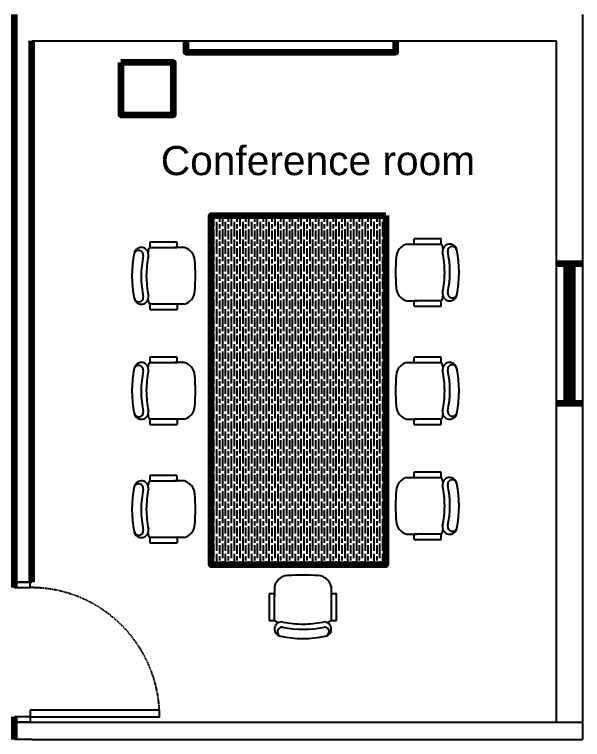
# Model space of a CAD drawing. Header units: inches. Extents: x 2702 to 16065, y 1501 to 3657.
# Drawn here: x 3866.5 to 4061.5, y 2124.3 to 2373.3 of the extents above; entities that cross this region are included whole.
import ezdxf

# ---------------------------------------------------------------- set-up
doc = ezdxf.new("R2010")
doc.units = ezdxf.units.IN
doc.linetypes.add('HIDDEN4', pattern=[0.09375, 0.0625, -0.03125])
doc.layers.add('A-FURNITURE', color=255, linetype='Continuous', lineweight=5)
for name, color, linetype in [('furniture', 7, 'Continuous'), ('sanitary', 110, 'Continuous'), ('text', 10, 'Continuous')]:
    doc.layers.add(name, color=color, linetype=linetype)
doc.styles.get("Standard").update_dxf_attribs({"font": 'arial.ttf'})

# ---------------------------------------------------------------- blocks, each defined once
blk = doc.blocks.new('CH3')
for p, q in [((-259.1, 349.2), (-259.1, 141.4)), ((-218.2, 349.2), (-259.1, 349.2)), ((-218.2, 142.2), (-218.2, 349.2)), ((258.7, 349.6), (217.8, 349.6)), ((217.8, 349.6), (217.8, 141.9)), ((258.7, 141.9), (258.7, 349.6)), ((-218.2, 89.1), (-218.2, 162.9)), ((217.8, 87.4), (217.8, 162.2))]:
    blk.add_line(p, q)
at = {"linetype": 'Continuous'}
for p, q in [((-218, 141.4), (-259.1, 141.4)), ((258.7, 141.9), (217.8, 141.9))]:
    blk.add_line(p, q, dxfattribs=at)
for centre, radius, start, end in [((-163.1, 415.9), 55.3, 99.8988, 279.7522), ((-165.7, 435.5), 35.2, 94.9128, 274.9128), ((0, -347.9), 836.2, 78.0899, 101.9101), ((163.1, 415.9), 55.3, 260.2478, 80.1012), ((158.8, 436.6), 36.2, 265.0872, 70.3213), ((-3.5, -349.1), 766.3, 78.0112, 101.9888), ((18.4, -534.9), 912.7, 91.1567, 100.8714), ((-18.4, -534.9), 912.7, 79.1286, 88.8433), ((-110.6, 114.5), 110.6, 193.2566, 265.9234), ((110.6, 114.5), 110.6, 274.0766, 345.8334), ((0, 1665.8), 1665.8, 265.9234, 274.0766)]:
    blk.add_arc(centre, radius, start, end, dxfattribs=at)
for centre, start, end in [((-180.9, 308.9), 90.7226, 132.8382), ((180.4, 309.4), 47.1618, 87.5717)]:
    blk.add_arc(centre, 54.9, start, end)
blk = doc.blocks.new('con tab')
at = {"layer": 'A-FURNITURE', "color": 0, "lineweight": 100}
blk.add_lwpolyline([(4432.91, 2809.23), (4432.91, 2689.23), (4372.91, 2689.23), (4372.91, 2809.23)], close=True, dxfattribs=at)
at = {"color": 0, "xscale": 0.04466668239768105, "yscale": 0.04466668239768105, "zscale": 0.04466668239768105}
for p, rotation in [((4367.52, 2788.49), 89.99999999999999), ((4436.25, 2789.62), 270), ((4367.52, 2748.97), 89.99999999999999), ((4436.25, 2748.97), 270), ((4367.52, 2708.32), 89.99999999999999), ((4436.25, 2709.46), 270), ((4404.43, 2685.71), 180)]:
    blk.add_blockref('CH3', p, dxfattribs=dict(at, rotation=rotation))
blk = doc.blocks.new('4ftwin')
at = {"color": 7, "lineweight": 100, "true_color": 0xffffff}
for p, q in [((0, 0), (9, 0)), ((3.5, 0), (3.5, -48)), ((5.5, 0), (5.5, -48)), ((0, -48), (9, -48))]:
    blk.add_line(p, q, dxfattribs=at)
blk = doc.blocks.new('A$C0CE462CD')
for p, q in [((860, 100), (860, 0)), ((860, 0), (893.9, 0))]:
    blk.add_line(p, q)
blk.add_lwpolyline([(860, 100), (860, 920), (818.4, 920), (818.4, 100)], close=True)
for points in [[(6.1, 0), (40, 0), (40, 100), (6.1, 100)], [(6.1, 100), (6.1, 0)], [(860, 100), (893.9, 100), (893.9, 0)]]:
    blk.add_lwpolyline(points)
at = {"linetype": 'HIDDEN4'}
blk.add_arc((859.1, 101.9), 819.1, 92.8508, 180.1309, dxfattribs=at)

msp = doc.modelspace()

# ---------------------------------------------------------------- hatches: boundary and pattern name
at = {"true_color": 0xc4764f}
h = msp.add_hatch(dxfattribs=at)
h.set_pattern_fill('GOST_WOOD', color=23, scale=0.5)
h.set_pattern_definition([(90, (0, -504.8962), (3, -2e-16), [5, -1]), (90, (1, -505.8962), (3, -2e-16), [3, -0.75, 1.5, -0.75]), (90, (2, -507.3962), (3, -2e-16), [5, -1])])
h.paths.add_polyline_path([(3934.03, 2184.335), (3994.03, 2184.335), (3994.03, 2304.335), (3934.03, 2304.335)])

# ---------------------------------------------------------------- linework, layer by layer
for p, q in [((4061.53, 2373.335), (4061.53, 2124.335)), ((3872.53, 2364.335), (4052.53, 2364.335)), ((4052.53, 2364.335), (4052.53, 2130.335)), ((4052.53, 2304.335), (4052.53, 2202.335)), ((4052.53, 2184.335), (4052.53, 2130.335)), ((3866.53, 2130.335), (4052.53, 2130.335)), ((3872.53, 2124.335), (4061.53, 2124.335))]:
    msp.add_line(p, q)
at = {"color": 0}
for p, q in [((3866.53, 2178.335), (3872.53, 2178.335)), ((4052.53, 2130.335), (4061.53, 2130.335)), ((3872.53, 2124.335), (3866.53, 2124.335))]:
    msp.add_line(p, q, dxfattribs=at)
at = {"color": 7, "lineweight": 100, "true_color": 0xffffff}
msp.add_lwpolyline([(3925.391, 2364.335), (3925.391, 2360.413), (3973.391, 2360.413), (3997.391, 2360.413), (3997.391, 2364.335)], dxfattribs=at)
msp.add_lwpolyline([(3903.075, 2356.885), (3903.075, 2338.885), (3921.075, 2338.885), (3921.075, 2356.885)], close=True, dxfattribs=at)
at = {"layer": 'sanitary', "color": 7, "lineweight": 100, "true_color": 0xffffff}
for p, q in [((3866.53, 2176.501), (3866.53, 2373.335)), ((3872.53, 2249.186), (3872.53, 2364.335)), ((3872.53, 2178.335), (3872.53, 2249.186)), ((3866.53, 2124.335), (3866.53, 2132.169))]:
    msp.add_line(p, q, dxfattribs=at)

# ---------------------------------------------------------------- block references
at = {"color": 7, "lineweight": 100, "true_color": 0xffffff}
msp.add_blockref('4ftwin', (4052.53, 2287.835), dxfattribs=at)
at = {"color": 7, "lineweight": 100, "true_color": 0xffffff, "xscale": 0.05406392694065103, "yscale": 0.05406392694065103, "zscale": 0.05406392694065103, "rotation": 270}
msp.add_blockref('A$C0CE462CD', (3866.53, 2178.664), dxfattribs=at)
at = {"layer": 'furniture', "lineweight": 100}
msp.add_blockref('con tab', (-438.883, -504.896), dxfattribs=at)

# ---------------------------------------------------------------- texts
at = {"layer": 'text', "color": 7, "lineweight": 100, "true_color": 0xffffff, "insert": (3916.751, 2328.162), "char_height": 10, "attachment_point": 1}
msp.add_mtext_dynamic_manual_height_columns('Conference room', width=150.81033, gutter_width=12.5, heights=[0], dxfattribs=at)

doc.saveas('drawing.dxf')
